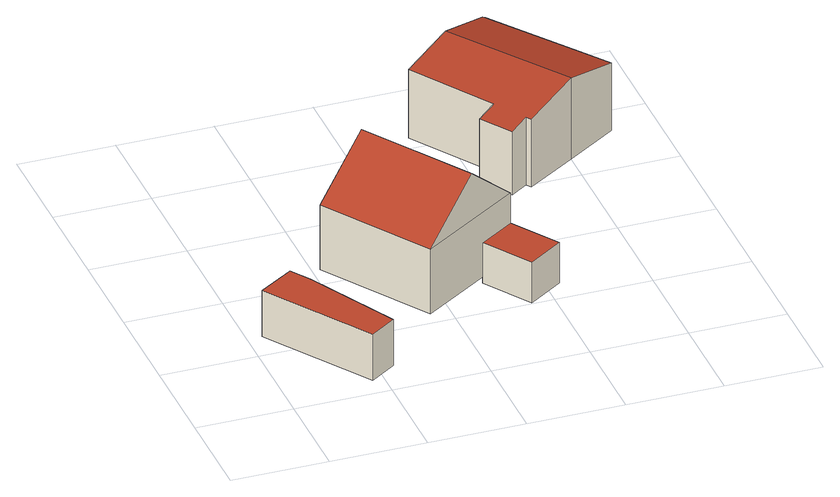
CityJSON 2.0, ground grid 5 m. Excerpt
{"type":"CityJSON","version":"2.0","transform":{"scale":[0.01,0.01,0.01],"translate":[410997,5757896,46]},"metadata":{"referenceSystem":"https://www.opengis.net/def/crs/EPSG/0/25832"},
"CityObjects":{
"building1":{"type":"Building","attributes":{"Gemeindeschluessel":"05515000","Geometrietyp2DReferenz":"3000","function":"31001_1310","roofType":"1000","measuredHeight":2.59},"geometry":[{"type":"Solid","lod":"2","boundaries":[[[[0,1,2,3]],[[4,5,1,0]],[[6,7,5,4]],[[8,9,7,6]],[[3,2,9,8]],[[6,4,0,3,8]],[[1,5,7,9,2]]]],"semantics":{"surfaces":[{"type":"WallSurface"},{"type":"RoofSurface"},{"type":"GroundSurface"}],"values":[[0,0,0,0,0,1,2]]}}]},
"building2":{"type":"Building","attributes":{"Gemeindeschluessel":"05515000","Geometrietyp2DReferenz":"3000","function":"31001_1310","roofType":"5000","measuredHeight":6.24},"address":[{"country":"Germany","locality":"Münster","thoroughfareNumber":"24","thoroughfareName":"Hengstlake"}],"geometry":[{"type":"Solid","lod":"2","boundaries":[[[[10,11,12,13]],[[14,15,11,10]],[[16,17,15,14]],[[13,12,17,16]],[[18,19,10,13]],[[18,16,14]],[[14,19,18]],[[10,19,14]],[[16,18,13]],[[11,15,17,12]]]],"semantics":{"surfaces":[{"type":"WallSurface"},{"type":"RoofSurface"},{"type":"GroundSurface"}],"values":[[0,0,0,0,1,1,1,0,0,2]]}}]},
"building3":{"type":"Building","attributes":{"Gemeindeschluessel":"05515000","Geometrietyp2DReferenz":"3000","function":"31001_1310","roofType":"1000","measuredHeight":2.27},"geometry":[{"type":"Solid","lod":"2","boundaries":[[[[20,21,22,23]],[[24,25,21,20]],[[26,27,25,24]],[[23,22,27,26]],[[24,20,23,26]],[[21,25,27,22]]]],"semantics":{"surfaces":[{"type":"WallSurface"},{"type":"RoofSurface"},{"type":"GroundSurface"}],"values":[[0,0,0,0,1,2]]}}]},
"building4":{"type":"Building","attributes":{"Gemeindeschluessel":"05515000","Geometrietyp2DReferenz":"3000","function":"31001_1310","roofType":"3100","measuredHeight":4.55},"address":[{"country":"Germany","locality":"Münster","thoroughfareNumber":"26","thoroughfareName":"Hengstlake"}],"geometry":[{"type":"Solid","lod":"2","boundaries":[[[[28,29,30,31]],[[32,33,29,28]],[[34,35,33,32]],[[36,37,35,34]],[[38,39,37,36]],[[40,41,39,38]],[[42,43,41,40]],[[44,45,43,42]],[[46,47,45,44]],[[48,49,47,46]],[[50,51,49,48]],[[31,30,51,50]],[[44,42,40,38,36,34,32,46]],[[28,31,50,48,46,32]],[[29,33,35,37,39,41,43,45,47,49,51,30]]]],"semantics":{"surfaces":[{"type":"WallSurface"},{"type":"RoofSurface"},{"type":"GroundSurface"}],"values":[[0,0,0,0,0,0,0,0,0,0,0,0,1,1,2]]}}]}
},
"vertices":[
[241,723,347],[241,723,88],[57,604,88],[57,604,347],[308,620,347],[308,620,88],[557,146,347],[557,146,88],[420,56,347],[420,56,88],
[520,1078,446],[520,1078,83],[882,527,83],[882,527,446],[1047,1425,446],[1047,1425,83],[1411,874,446],[1411,874,83],[1157,707,707],[795,1259,707],
[1411,874,277],[1411,874,49],[1226,753,49],[1226,753,277],[1572,630,277],[1572,630,49],[1387,507,277],[1387,507,49],
[2250,1785,458],[2250,1785,78],[2161,1904,78],[2161,1904,459],[1985,1611,533],[1985,1611,78],[1720,1438,459],[1720,1438,78],[1703,1463,459],[1703,1463,78],[1611,1402,433],[1611,1402,78],[1503,1563,434],[1503,1563,78],[1597,1625,460],[1597,1625,78],[1318,2048,464],[1318,2048,78],[1564,2210,533],[1564,2210,78],[1810,2373,463],[1810,2373,78],[1820,2361,463],[1820,2361,78]
]}
